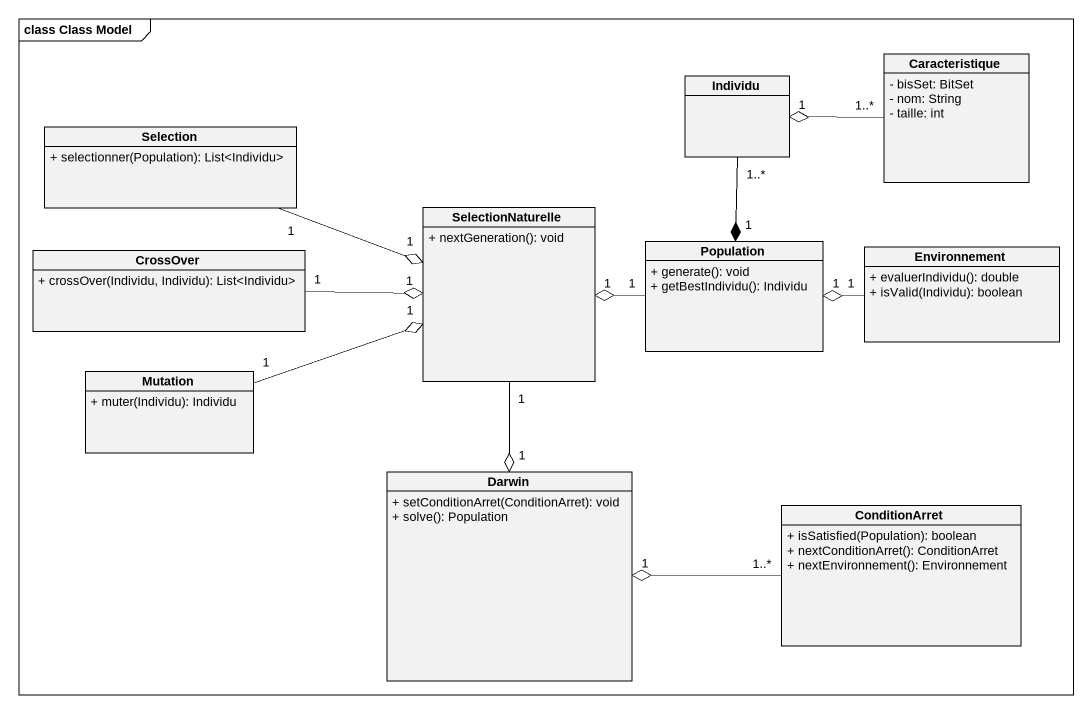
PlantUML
@startuml
mainframe class Class Model
hide circle
hide empty members
skinparam classAttributeIconSize 0
class Individu
class Caracteristique {
  - bisSet: BitSet
  - nom: String
  - taille: int
}
class Selection {
  + selectionner(Population): List<Individu>
}
class CrossOver {
  + crossOver(Individu, Individu): List<Individu>
}
class SelectionNaturelle {
  + nextGeneration(): void
}
class Population {
  + generate(): void
  + getBestIndividu(): Individu
}
class Environnement {
  + evaluerIndividu(): double
  + isValid(Individu): boolean
}
class Mutation {
  + muter(Individu): Individu
}
class Darwin {
  + setConditionArret(ConditionArret): void
  + solve(): Population
}
class ConditionArret {
  + isSatisfied(Population): boolean
  + nextConditionArret(): ConditionArret
  + nextEnvironnement(): Environnement
}
Individu "1..*" --* "1" Population
Caracteristique "1..*" -left-o "1" Individu
Selection "1" -right-o "1" SelectionNaturelle
CrossOver "1" -right-o "1" SelectionNaturelle
SelectionNaturelle "1" --o "1" Darwin
Population "1" -left-o "1" SelectionNaturelle
Environnement "1" -left-o "1" Population
Mutation "1" -right-o "1" SelectionNaturelle
ConditionArret "1..*" -left-o "1" Darwin
@enduml
